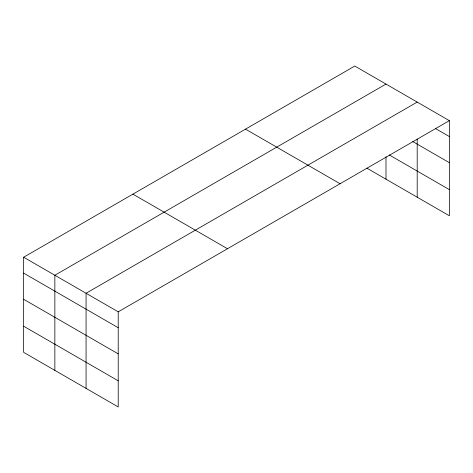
<?xml version="1.0" encoding="UTF-8"?>
<svg xmlns="http://www.w3.org/2000/svg" width="473" height="473" viewBox="0 0 473 473"><rect width="100%" height="100%" fill="white"/><g stroke="black" fill="none" stroke-linecap="round" stroke-linejoin="round"><path stroke-width="0.71" d="M417.198 139.044L417.198 197.206M366.882 168.157L449.35 215.771L449.35 120.65L354.785 66.054L23.65 257.229L23.65 352.35L118.215 406.946L118.215 311.831L23.65 257.229M385.992 84.07L54.856 275.251L54.856 370.365M417.198 102.085L86.062 293.266L86.062 388.386M118.215 311.831L449.35 120.65M435.479 128.538L449.35 136.549M412.74 141.551L449.35 162.688M389.173 154.884L449.35 189.626M245.511 129.141L340.075 183.737M132.925 194.143L227.489 248.739M23.65 273.128L118.215 327.724M23.65 299.273L118.215 353.869M23.65 326.204L118.215 380.806M385.992 156.675L385.992 179.19"/></g></svg>
